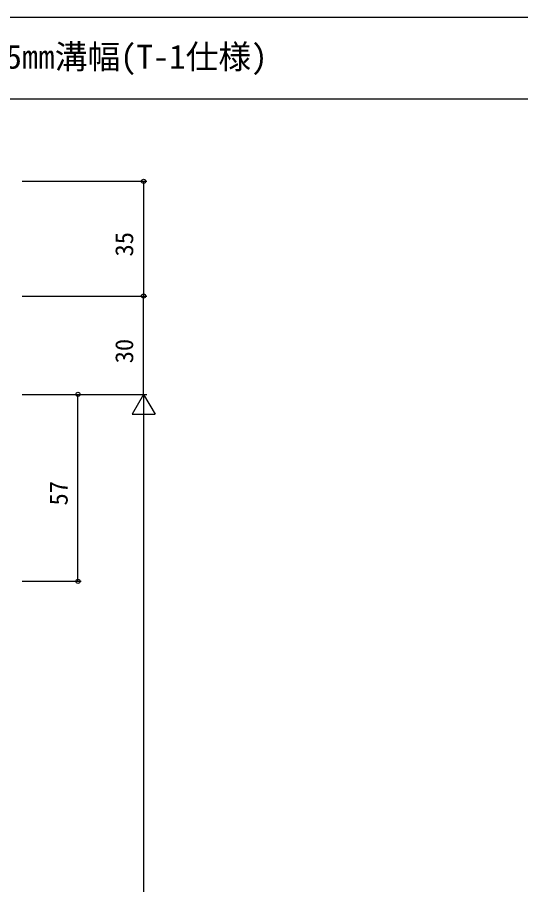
# Model space of a CAD drawing. Units: millimetres, scale not verified. Extents: x -437 to 438, y -301 to 299.
# Drawn here: x -249.8 to -96.2, y -0.8 to 263.7 of the extents above; entities that cross this region are included whole.
import ezdxf
from ezdxf.enums import TextEntityAlignment as Align

# ---------------------------------------------------------------- set-up
doc = ezdxf.new("R2010")
doc.units = ezdxf.units.MM
doc.header["$LTSCALE"] = 2
for name, color, linetype in [('0-1_USER1', 3, 'Continuous'), ('0-6_YKK_D', 6, 'Continuous'), ('0-7_YKK_ZWAK', 7, 'Continuous')]:
    doc.layers.add(name, color=color, linetype=linetype)
doc.styles.add('ＭＳ ゴシック', font='')
doc.styles.get('ＭＳ ゴシック').set_extended_font_data('MS Gothic')

msp = doc.modelspace()

# ---------------------------------------------------------------- linework, layer by layer
at = {"layer": '0-6_YKK_D'}
for p, q in [((-248.257, 213.7), (-210.254, 213.7)), ((-211.254, 213.7), (-211.254, 178.7)), ((-248.257, 178.7), (-210.254, 178.7)), ((-248.257, 178.7), (-210.254, 178.7)), ((-211.254, 148.7), (-211.254, 178.7)), ((-248.257, 148.7), (-210.254, 148.7)), ((-248.257, 148.7), (-230.254, 148.7)), ((-248.257, 148.7), (-210.254, 148.7)), ((-231.254, 91.696), (-231.254, 148.7)), ((-211.254, 148.7), (-214.754, 142.638)), ((-211.254, 148.7), (-207.754, 142.638)), ((-211.254, 148.7), (-211.254, 136.576)), ((-214.754, 142.638), (-207.754, 142.638)), ((-211.254, 141.7), (-211.254, -160.375)), ((-248.257, 91.696), (-230.254, 91.696))]:
    msp.add_line(p, q, dxfattribs=at)
for centre in [(-211.254, 213.7), (-211.254, 178.7), (-211.254, 178.7), (-231.254, 148.7), (-231.254, 91.696)]:
    msp.add_circle(centre, 0.637, dxfattribs=at)
at = {"layer": '0-7_YKK_ZWAK'}
for p, q in [((438.2, 263.7), (-436.8, 263.7)), ((438.2, 238.7), (-436.8, 238.7))]:
    msp.add_line(p, q, dxfattribs=at)

# ---------------------------------------------------------------- texts
at = {"layer": '0-1_USER1', "style": 'ＭＳ ゴシック'}
msp.add_text('Cタイプ/35㎜溝幅(T-1仕様)', height=7.331, dxfattribs=at).set_placement((-298.311, 245.831), align=Align.BOTTOM_LEFT)
at = {"layer": '0-6_YKK_D', "style": 'ＭＳ ゴシック'}
for s, p in [('35', (-212.754, 190.745)), ('30', (-212.754, 158.16)), ('57', (-232.754, 114.807))]:
    msp.add_text(s, height=5.499, rotation=90, dxfattribs=at).set_placement(p, align=Align.BOTTOM_LEFT)

doc.saveas('drawing.dxf')
